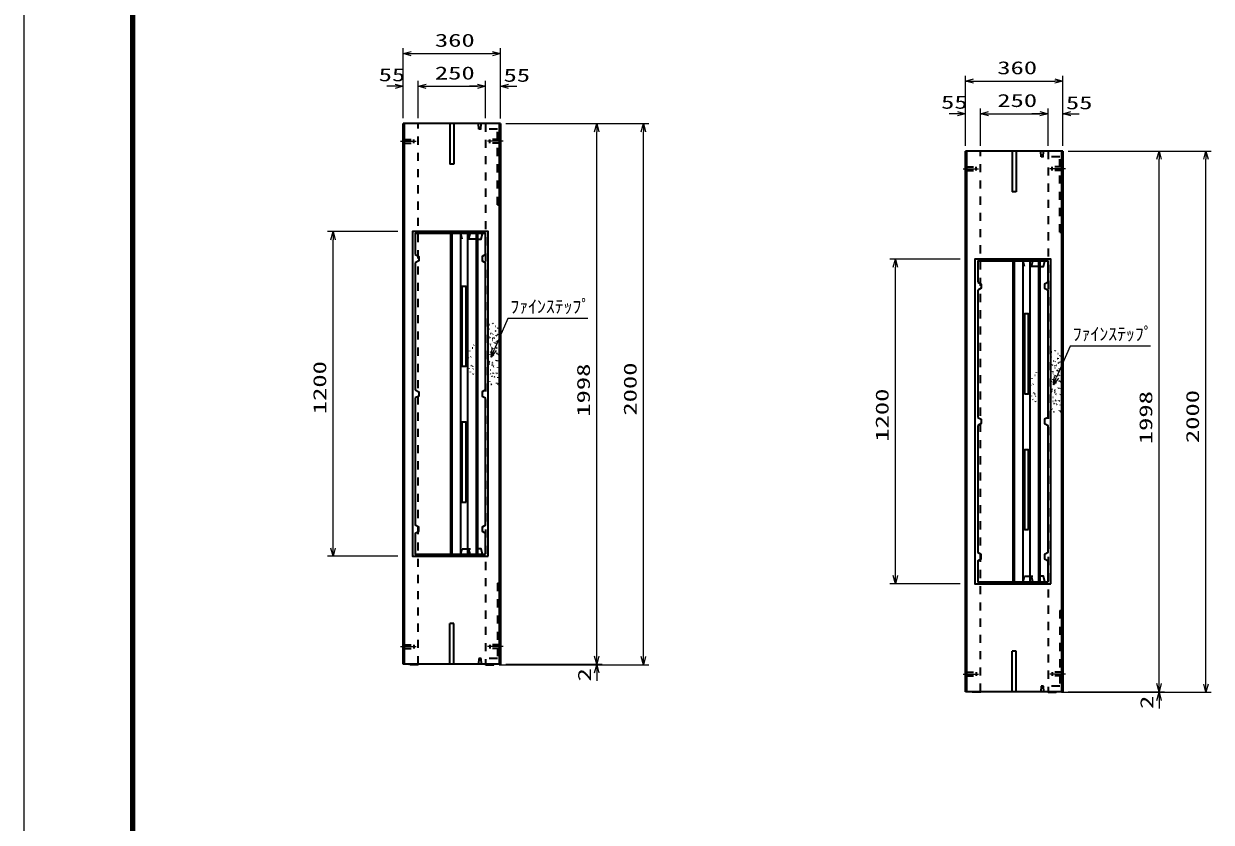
# Model space of a CAD drawing. Units: millimetres on the paper. Extents: x 0 to 841, y 0 to 594.
# Drawn here: x 0 to 219.5, y 268.6 to 416.2 of the extents above; entities that cross this region are included whole.
import ezdxf
from ezdxf.enums import TextEntityAlignment as Align

# ---------------------------------------------------------------- set-up
doc = ezdxf.new("R2010")
doc.units = ezdxf.units.MM
doc.linetypes.add('USER2', pattern=[18.5, 12, -1.5, 3.5, -1.5])
doc.linetypes.add('USER3', pattern=[3, 1.5, -1.5])
for name, color, linetype, lineweight in [('D-BMK（構造物基準線）', 2, 'USER2', 18), ('D-STR-DIM（寸法）', 7, 'Continuous', 13), ('D-STR-HTXT（旗上げ）', 7, 'Continuous', 13), ('D-STR（構造物）', 1, 'Continuous', 35), ('D-TTL-LINE（区切線）', 7, 'Continuous', 18), ('D-TTL（外枠）', 2, 'Continuous', 140)]:
    doc.layers.add(name, color=color, linetype=linetype, lineweight=lineweight)
doc.styles.add('ＭＳ ゴシック', font='')
doc.styles.get('ＭＳ ゴシック').set_extended_font_data('MS Gothic')

# ---------------------------------------------------------------- blocks, each defined once
blk = doc.blocks.new('_Open30')
at = {"color": 7, "linetype": 'Continuous', "lineweight": 13}
for p, q in [((-1, 0.2679), (0, 0)), ((0, 0), (-1, -0.2679)), ((0, 0), (-1, 0))]:
    blk.add_line(p, q, dxfattribs=at)

msp = doc.modelspace()

# ---------------------------------------------------------------- linework, layer by layer
at = {"layer": 'D-BMK（構造物基準線）'}
for p, q in [((69.673, 394.463), (72.523, 394.463)), ((88.598, 394.463), (85.748, 394.463)), ((173.636, 389.382), (176.486, 389.382)), ((192.561, 389.382), (189.711, 389.382)), ((69.673, 301.063), (72.523, 301.063)), ((88.598, 301.063), (85.748, 301.063)), ((173.636, 295.982), (176.486, 295.982)), ((192.561, 295.982), (189.711, 295.982))]:
    msp.add_line(p, q, dxfattribs=at)
at = {"layer": 'D-STR-DIM（寸法）'}
for p, q in [((70.135, 405.609), (70.135, 411.66)), ((71.635, 410.66), (86.635, 410.66)), ((88.135, 405.64), (88.135, 411.66)), ((174.098, 400.529), (174.098, 406.579)), ((192.098, 400.559), (192.098, 406.579)), ((68.635, 404.609), (67.135, 404.609)), ((70.135, 398.713), (70.135, 405.609)), ((72.885, 398.764), (72.885, 405.609)), ((72.885, 398.713), (72.885, 405.609)), ((74.385, 404.609), (75.885, 404.609)), ((74.385, 404.609), (83.885, 404.609)), ((83.885, 404.609), (82.385, 404.609)), ((85.385, 398.713), (85.385, 405.609)), ((85.385, 398.749), (85.385, 405.609)), ((88.135, 398.682), (88.135, 405.609)), ((89.635, 404.609), (91.135, 404.609)), ((175.598, 405.579), (190.598, 405.579)), ((174.098, 393.632), (174.098, 400.529)), ((176.848, 393.684), (176.848, 400.529)), ((176.848, 393.632), (176.848, 400.529)), ((189.348, 393.632), (189.348, 400.529)), ((189.348, 393.669), (189.348, 400.529)), ((192.098, 393.602), (192.098, 400.529)), ((89.135, 397.713), (106.924, 397.713)), ((105.487, 397.713), (115.564, 397.713)), ((172.598, 399.529), (171.098, 399.529)), ((178.348, 399.529), (179.848, 399.529)), ((178.348, 399.529), (187.848, 399.529)), ((187.848, 399.529), (186.348, 399.529)), ((193.598, 399.529), (195.098, 399.529)), ((105.924, 299.313), (105.924, 396.213)), ((114.564, 299.213), (114.564, 396.213)), ((193.098, 392.632), (210.887, 392.632)), ((209.45, 392.632), (219.527, 392.632)), ((209.887, 294.232), (209.887, 391.132)), ((218.527, 294.132), (218.527, 391.132)), ((69.135, 377.763), (56.171, 377.763)), ((57.171, 319.263), (57.171, 376.263)), ((173.098, 372.682), (160.135, 372.682)), ((161.135, 314.182), (161.135, 371.182)), ((69.135, 317.763), (56.171, 317.763)), ((173.098, 312.682), (160.135, 312.682)), ((105.924, 299.313), (105.924, 300.813)), ((87.885, 297.713), (106.924, 297.713)), ((89.135, 297.813), (106.924, 297.813)), ((89.135, 297.813), (106.924, 297.813)), ((104.487, 297.713), (115.564, 297.713)), ((105.924, 296.213), (105.924, 294.713)), ((209.887, 294.232), (209.887, 295.732)), ((191.848, 292.632), (210.887, 292.632)), ((193.098, 292.732), (210.887, 292.732)), ((193.098, 292.732), (210.887, 292.732)), ((208.45, 292.632), (219.527, 292.632)), ((209.887, 291.132), (209.887, 289.632))]:
    msp.add_line(p, q, dxfattribs=at)
at = {"layer": 'D-STR-HTXT（旗上げ）'}
for points in [[(104.308, 361.671), (89.478, 361.671), (86.979, 355.921)], [(208.271, 356.591), (193.441, 356.591), (190.942, 350.84)]]:
    msp.add_lwpolyline(points, dxfattribs=at)
at = {"layer": 'D-STR（構造物）'}
for p, q in [((70.135, 297.813), (70.135, 397.713)), ((88.135, 397.713), (70.135, 397.713)), ((70.385, 297.813), (70.385, 397.713)), ((78.76, 397.713), (78.76, 390.213)), ((79.51, 397.713), (79.51, 390.213)), ((87.885, 397.713), (87.885, 297.813)), ((88.135, 397.713), (88.135, 297.813)), ((174.098, 292.732), (174.098, 392.632)), ((192.098, 392.632), (174.098, 392.632)), ((174.348, 292.732), (174.348, 392.632)), ((182.723, 392.632), (182.723, 385.132)), ((183.473, 392.632), (183.473, 385.132)), ((191.848, 392.632), (191.848, 292.732)), ((192.098, 392.632), (192.098, 292.732)), ((79.51, 390.213), (78.76, 390.213)), ((183.473, 385.132), (182.723, 385.132)), ((78.891, 377.388), (78.891, 318.138)), ((79.141, 377.388), (79.141, 318.138)), ((80.76, 377.388), (80.76, 318.138)), ((82.01, 377.388), (82.01, 318.138)), ((83.629, 377.388), (83.629, 318.138)), ((83.879, 377.388), (83.879, 318.138)), ((72.385, 372.015), (72.385, 348.513)), ((85.385, 348.513), (85.385, 372.015)), ((182.854, 372.307), (182.854, 313.057)), ((183.104, 372.307), (183.104, 313.057)), ((184.723, 372.307), (184.723, 313.057)), ((185.973, 372.307), (185.973, 313.057)), ((187.593, 372.307), (187.593, 313.057)), ((187.843, 372.307), (187.843, 313.057)), ((176.348, 366.935), (176.348, 343.432)), ((189.348, 343.432), (189.348, 366.935)), ((86.017, 360.615), (86.09, 360.596)), ((86.643, 360.791), (86.7, 360.839)), ((86.7, 360.839), (86.748, 360.781)), ((87.218, 360.284), (87.293, 360.284)), ((85.903, 359.761), (85.956, 359.708)), ((85.956, 359.708), (86.009, 359.761)), ((86.167, 358.215), (86.105, 358.172)), ((86.167, 358.215), (86.21, 358.154)), ((86.383, 358.888), (86.309, 358.901)), ((86.6, 358.039), (86.662, 358.082)), ((86.662, 358.082), (86.705, 358.02)), ((86.722, 358.817), (86.748, 358.887)), ((86.931, 358.141), (86.999, 358.173)), ((87.202, 359.352), (87.129, 359.333)), ((87.182, 359.424), (87.202, 359.352)), ((87.319, 358.515), (87.332, 358.589)), ((87.332, 358.589), (87.406, 358.576)), ((87.514, 358.715), (87.575, 358.758)), ((87.566, 359.9), (87.619, 359.953)), ((87.575, 358.758), (87.618, 358.696)), ((87.619, 359.953), (87.672, 359.9)), ((82.443, 355.665), (82.45, 355.74)), ((82.922, 356.28), (82.997, 356.287)), ((83.231, 356.787), (83.251, 356.86)), ((83.704, 357.37), (83.651, 357.423)), ((83.679, 356.663), (83.744, 356.7)), ((83.704, 357.37), (83.757, 357.423)), ((86.277, 356.802), (86.352, 356.802)), ((86.296, 356.972), (86.283, 357.046)), ((86.521, 356.28), (86.449, 356.261)), ((86.709, 357.611), (86.634, 357.618)), ((86.683, 356.243), (86.745, 356.2)), ((86.745, 356.2), (86.702, 356.139)), ((87.053, 357.195), (87.004, 357.252)), ((87.164, 357.137), (87.102, 357.094)), ((87.207, 357.076), (87.164, 357.137)), ((87.365, 356.288), (87.438, 356.301)), ((87.455, 357.085), (87.381, 357.098)), ((87.438, 356.301), (87.451, 356.227)), ((87.442, 357.011), (87.455, 357.085)), ((87.446, 357.463), (87.484, 357.528)), ((87.484, 357.528), (87.549, 357.491)), ((190.606, 355.71), (190.664, 355.758)), ((190.664, 355.758), (190.712, 355.701)), ((82.293, 354.327), (82.24, 354.38)), ((82.662, 354.629), (82.693, 354.697)), ((83.698, 355.573), (83.729, 355.505)), ((86.127, 355.083), (86.089, 355.018)), ((86.117, 353.674), (86.175, 353.722)), ((86.175, 353.722), (86.126, 353.78)), ((86.29, 355.464), (86.363, 355.484)), ((86.363, 355.484), (86.344, 355.556)), ((86.55, 354.727), (86.537, 354.653)), ((86.684, 353.489), (86.611, 353.508)), ((86.664, 353.417), (86.684, 353.489)), ((86.804, 354.917), (86.743, 354.874)), ((86.804, 354.917), (86.847, 354.856)), ((87.245, 353.93), (87.306, 353.973)), ((87.306, 353.973), (87.349, 353.911)), ((87.494, 355.233), (87.421, 355.219)), ((87.507, 355.159), (87.494, 355.233)), ((87.598, 353.92), (87.585, 353.846)), ((87.736, 355.062), (87.675, 355.105)), ((87.693, 355), (87.736, 355.062)), ((189.866, 354.68), (189.92, 354.627)), ((189.92, 354.627), (189.973, 354.68)), ((189.981, 355.535), (190.053, 355.515)), ((190.347, 353.808), (190.273, 353.821)), ((190.686, 353.736), (190.711, 353.807)), ((191.165, 354.271), (191.093, 354.252)), ((191.146, 354.344), (191.165, 354.271)), ((191.182, 355.204), (191.257, 355.204)), ((191.282, 353.434), (191.295, 353.508)), ((191.295, 353.508), (191.369, 353.495)), ((191.477, 353.634), (191.539, 353.677)), ((191.529, 354.819), (191.582, 354.872)), ((191.539, 353.677), (191.582, 353.616)), ((191.582, 354.872), (191.635, 354.819)), ((82.3, 352.501), (82.275, 352.431)), ((82.519, 351.855), (82.551, 351.787)), ((82.754, 352.966), (82.735, 353.038)), ((82.938, 352.878), (82.873, 352.84)), ((82.938, 352.878), (82.976, 352.813)), ((83.042, 351.43), (83.1, 351.479)), ((83.062, 352.409), (83.115, 352.462)), ((83.1, 351.479), (83.148, 351.421)), ((83.679, 351.917), (83.698, 351.99)), ((86.13, 353.26), (86.055, 353.266)), ((86.338, 351.434), (86.27, 351.466)), ((86.278, 352.213), (86.353, 352.213)), ((86.664, 353.116), (86.591, 353.096)), ((86.683, 353.043), (86.664, 353.116)), ((86.79, 351.605), (86.718, 351.624)), ((86.79, 351.605), (86.771, 351.533)), ((86.85, 352.758), (86.907, 352.806)), ((86.907, 352.806), (86.859, 352.864)), ((87.374, 351.603), (87.381, 351.678)), ((87.571, 351.45), (87.522, 351.507)), ((87.603, 352.724), (87.597, 352.649)), ((187.195, 351.706), (187.214, 351.779)), ((187.667, 352.289), (187.614, 352.342)), ((187.642, 351.582), (187.707, 351.62)), ((187.667, 352.289), (187.72, 352.342)), ((190.13, 353.135), (190.068, 353.092)), ((190.13, 353.135), (190.173, 353.073)), ((190.241, 351.721), (190.316, 351.721)), ((190.26, 351.892), (190.247, 351.966)), ((190.564, 352.958), (190.625, 353.001)), ((190.672, 352.531), (190.598, 352.537)), ((190.625, 353.001), (190.668, 352.94)), ((190.894, 353.061), (190.962, 353.092)), ((191.016, 352.114), (190.968, 352.172)), ((191.127, 352.057), (191.066, 352.014)), ((191.17, 351.995), (191.127, 352.057)), ((191.419, 352.004), (191.345, 352.017)), ((191.406, 351.93), (191.419, 352.004)), ((191.41, 352.382), (191.447, 352.447)), ((191.447, 352.447), (191.512, 352.41)), ((86.074, 350.056), (86.127, 350.003)), ((86.376, 349.582), (86.444, 349.55)), ((86.444, 349.55), (86.412, 349.482)), ((86.445, 351.077), (86.52, 351.07)), ((86.52, 351.07), (86.513, 350.995)), ((87.013, 350.922), (86.956, 350.874)), ((86.965, 350.979), (87.013, 350.922)), ((87.48, 349.719), (87.487, 349.793)), ((87.619, 349.518), (87.677, 349.566)), ((87.677, 349.566), (87.628, 349.623)), ((87.703, 350.765), (87.709, 350.84)), ((186.256, 349.247), (186.203, 349.3)), ((186.407, 350.585), (186.413, 350.659)), ((186.625, 349.548), (186.657, 349.616)), ((186.885, 351.199), (186.96, 351.206)), ((187.661, 350.492), (187.693, 350.424)), ((190.09, 350.003), (190.053, 349.938)), ((190.254, 350.384), (190.326, 350.403)), ((190.326, 350.403), (190.307, 350.476)), ((190.484, 351.2), (190.412, 351.18)), ((190.513, 349.647), (190.5, 349.573)), ((190.647, 351.162), (190.708, 351.119)), ((190.708, 351.119), (190.665, 351.058)), ((190.768, 349.836), (190.706, 349.793)), ((190.768, 349.836), (190.811, 349.775)), ((191.328, 351.207), (191.402, 351.22)), ((191.458, 350.152), (191.384, 350.139)), ((191.402, 351.22), (191.415, 351.146)), ((191.471, 350.078), (191.458, 350.152)), ((191.7, 349.981), (191.638, 350.024)), ((191.657, 349.92), (191.7, 349.981)), ((72.385, 347.013), (72.385, 323.51)), ((85.385, 323.51), (85.385, 347.013)), ((186.264, 347.421), (186.238, 347.35)), ((186.718, 347.885), (186.698, 347.958)), ((186.902, 347.797), (186.837, 347.76)), ((186.902, 347.797), (186.939, 347.732)), ((187.026, 347.328), (187.079, 347.381)), ((187.642, 346.836), (187.661, 346.909)), ((190.093, 348.179), (190.019, 348.185)), ((190.081, 348.593), (190.138, 348.642)), ((190.138, 348.642), (190.09, 348.699)), ((190.241, 347.132), (190.316, 347.132)), ((190.627, 348.035), (190.555, 348.016)), ((190.647, 348.408), (190.575, 348.428)), ((190.646, 347.962), (190.627, 348.035)), ((190.628, 348.336), (190.647, 348.408)), ((190.813, 347.677), (190.871, 347.725)), ((190.871, 347.725), (190.822, 347.783)), ((191.208, 348.849), (191.27, 348.892)), ((191.27, 348.892), (191.313, 348.831)), ((191.561, 348.84), (191.548, 348.766)), ((191.567, 347.643), (191.56, 347.568)), ((186.483, 346.774), (186.514, 346.706)), ((187.006, 346.35), (187.063, 346.398)), ((187.063, 346.398), (187.111, 346.341)), ((190.038, 344.976), (190.091, 344.923)), ((190.301, 346.353), (190.233, 346.385)), ((190.408, 345.996), (190.483, 345.989)), ((190.483, 345.989), (190.477, 345.915)), ((190.753, 346.524), (190.681, 346.544)), ((190.753, 346.524), (190.734, 346.452)), ((190.977, 345.841), (190.919, 345.793)), ((190.929, 345.899), (190.977, 345.841)), ((191.338, 346.522), (191.344, 346.597)), ((191.444, 344.638), (191.45, 344.713)), ((191.534, 346.369), (191.486, 346.427)), ((191.666, 345.684), (191.673, 345.759)), ((190.339, 344.501), (190.407, 344.469)), ((190.407, 344.469), (190.375, 344.401)), ((191.583, 344.437), (191.64, 344.485)), ((191.64, 344.485), (191.592, 344.543)), ((176.348, 341.932), (176.348, 318.429)), ((189.348, 318.429), (189.348, 341.932)), ((85.385, 318.138), (85.385, 322.01)), ((84.788, 318.138), (85.385, 318.138)), ((189.348, 313.057), (189.348, 316.929)), ((188.752, 313.057), (189.348, 313.057)), ((78.76, 297.813), (78.76, 305.313)), ((79.51, 305.313), (78.76, 305.313)), ((79.51, 297.813), (79.51, 305.313)), ((182.723, 292.732), (182.723, 300.232)), ((183.473, 300.232), (182.723, 300.232)), ((183.473, 292.732), (183.473, 300.232)), ((88.135, 297.813), (70.135, 297.813)), ((71.386, 297.713), (71.285, 297.813)), ((72.885, 297.713), (71.386, 297.713)), ((72.885, 297.713), (72.985, 297.813)), ((85.385, 297.713), (85.285, 297.813)), ((85.385, 297.713), (86.885, 297.713)), ((86.885, 297.713), (86.985, 297.813)), ((192.098, 292.732), (174.098, 292.732)), ((175.349, 292.632), (175.248, 292.732)), ((176.848, 292.632), (175.349, 292.632)), ((176.848, 292.632), (176.948, 292.732)), ((189.348, 292.632), (189.248, 292.732)), ((189.348, 292.632), (190.848, 292.632)), ((190.848, 292.632), (190.948, 292.732))]:
    msp.add_line(p, q, dxfattribs=at)
at = {"layer": 'D-STR（構造物）', "linetype": 'USER3'}
for p, q in [((72.885, 297.813), (72.885, 397.713)), ((84.487, 396.663), (84.561, 397.713)), ((85.385, 397.713), (85.385, 297.813)), ((87.56, 382.713), (87.56, 396.663)), ((70.135, 394.813), (72.136, 394.813)), ((70.135, 394.113), (72.136, 394.113)), ((72.136, 394.113), (72.136, 394.813)), ((88.135, 394.813), (86.135, 394.813)), ((86.135, 394.113), (86.135, 394.813)), ((88.135, 394.113), (86.135, 394.113)), ((176.848, 292.732), (176.848, 392.632)), ((188.45, 391.582), (188.524, 392.632)), ((189.348, 392.632), (189.348, 292.732)), ((191.523, 377.632), (191.523, 391.582)), ((174.098, 389.732), (176.099, 389.732)), ((174.098, 389.032), (176.099, 389.032)), ((176.099, 389.032), (176.099, 389.732)), ((192.098, 389.732), (190.098, 389.732)), ((190.098, 389.032), (190.098, 389.732)), ((192.098, 389.032), (190.098, 389.032)), ((87.56, 382.713), (88.135, 382.713)), ((191.523, 377.632), (192.098, 377.632)), ((82.306, 376.388), (82.555, 377.388)), ((186.269, 371.307), (186.518, 372.307)), ((82.555, 318.138), (82.306, 319.138)), ((186.518, 313.057), (186.269, 314.057)), ((87.56, 312.813), (87.56, 298.863)), ((87.56, 312.813), (88.135, 312.813)), ((191.523, 307.732), (191.523, 293.782)), ((191.523, 307.732), (192.098, 307.732)), ((70.135, 301.413), (72.136, 301.413)), ((72.136, 301.413), (72.136, 300.713)), ((86.135, 301.413), (86.135, 300.713)), ((88.135, 301.413), (86.135, 301.413)), ((70.135, 300.713), (72.136, 300.713)), ((84.487, 298.863), (84.561, 297.813)), ((88.135, 300.713), (86.135, 300.713)), ((174.098, 296.332), (176.099, 296.332)), ((174.098, 295.632), (176.099, 295.632)), ((176.099, 296.332), (176.099, 295.632)), ((190.098, 296.332), (190.098, 295.632)), ((192.098, 296.332), (190.098, 296.332)), ((192.098, 295.632), (190.098, 295.632)), ((188.45, 293.782), (188.524, 292.732))]:
    msp.add_line(p, q, dxfattribs=at)
for points in [[(87.56, 396.663), (84.121, 396.663), (84.041, 397.713)], [(191.523, 391.582), (188.084, 391.582), (188.004, 392.632)], [(83.8, 376.388), (81.068, 376.388), (80.8, 377.389)], [(187.763, 371.307), (185.032, 371.307), (184.764, 372.308)], [(80.8, 318.137), (81.068, 319.138), (83.8, 319.138)], [(184.764, 313.056), (185.032, 314.057), (187.763, 314.057)], [(87.56, 298.863), (84.121, 298.863), (84.041, 297.813)], [(191.523, 293.782), (188.084, 293.782), (188.004, 292.732)]]:
    msp.add_lwpolyline(points, dxfattribs=at)
at = {"layer": 'D-STR（構造物）'}
for points in [[(85.885, 317.763), (85.885, 377.763), (71.885, 377.763), (71.885, 317.763)], [(83.758, 377.388), (83.8, 376.388), (84.537, 376.388), (84.788, 377.388)], [(189.848, 312.682), (189.848, 372.682), (175.848, 372.682), (175.848, 312.682)], [(187.722, 372.307), (187.763, 371.307), (188.5, 371.307), (188.752, 372.307)], [(81.01, 352.888), (81.76, 352.888), (81.76, 367.638), (81.01, 367.638)], [(184.973, 347.807), (185.723, 347.807), (185.723, 362.557), (184.973, 362.557)], [(81.76, 327.788), (81.76, 342.538), (81.01, 342.538), (81.01, 327.788)], [(185.723, 322.707), (185.723, 337.457), (184.973, 337.457), (184.973, 322.707)], [(83.8, 319.138), (83.758, 318.138), (84.788, 318.138), (84.537, 319.138)], [(187.763, 314.057), (187.722, 313.057), (188.752, 313.057), (188.5, 314.057)]]:
    msp.add_lwpolyline(points, close=True, dxfattribs=at)
for points in [[(83.758, 377.388), (72.385, 377.388), (72.385, 373.515)], [(85.385, 373.515), (85.385, 377.388), (84.788, 377.388)], [(72.385, 373.515), (73.014, 373.152), (73.014, 372.378), (72.385, 372.015)], [(85.385, 373.515), (84.756, 373.152), (84.756, 372.378), (85.385, 372.015)], [(187.722, 372.307), (176.348, 372.307), (176.348, 368.435)], [(189.348, 368.435), (189.348, 372.307), (188.752, 372.307)], [(176.348, 368.435), (176.977, 368.071), (176.977, 367.298), (176.348, 366.935)], [(189.348, 368.435), (188.719, 368.071), (188.719, 367.298), (189.348, 366.935)], [(72.385, 348.513), (73.014, 348.149), (73.014, 347.376)], [(72.385, 348.513), (73.014, 348.149), (73.014, 347.376), (72.385, 347.013)], [(85.385, 348.513), (84.756, 348.149), (84.756, 347.376), (85.385, 347.013)], [(176.348, 343.432), (176.977, 343.069), (176.977, 342.295)], [(176.348, 343.432), (176.977, 343.069), (176.977, 342.295), (176.348, 341.932)], [(189.348, 343.432), (188.719, 343.069), (188.719, 342.295), (189.348, 341.932)], [(72.385, 322.01), (73.014, 322.373), (73.014, 323.147), (72.385, 323.51)], [(85.385, 323.51), (84.756, 323.147), (84.756, 322.373), (85.385, 322.01)], [(72.385, 322.01), (72.385, 318.138), (83.758, 318.138)], [(176.348, 316.929), (176.977, 317.292), (176.977, 318.066), (176.348, 318.429)], [(189.348, 318.429), (188.719, 318.066), (188.719, 317.292), (189.348, 316.929)], [(176.348, 316.929), (176.348, 313.057), (187.722, 313.057)]]:
    msp.add_lwpolyline(points, dxfattribs=at)
at = {"layer": 'D-TTL-LINE（区切線）'}
msp.add_line((0, 594), (0, 0), dxfattribs=at)
at = {"layer": 'D-TTL（外枠）'}
msp.add_line((20.1, 573.9), (20.1, 20.1), dxfattribs=at)

# ---------------------------------------------------------------- block references
at = {"layer": 'D-STR-DIM（寸法）', "xscale": 1.5, "yscale": 1.5}
for p, rotation in [((70.135, 410.66), 180), ((72.885, 404.609), 180), ((72.885, 404.609), 180), ((88.135, 404.609), 180), ((174.098, 405.579), 180), ((176.848, 399.529), 180), ((176.848, 399.529), 180), ((192.098, 399.529), 180), ((105.924, 397.713), 90), ((114.564, 397.713), 90), ((209.887, 392.632), 90), ((218.527, 392.632), 90), ((57.171, 377.763), 90), ((161.135, 372.682), 90), ((57.171, 317.763), 270), ((161.135, 312.682), 270), ((105.924, 297.813), 270), ((105.924, 297.813), 270), ((114.564, 297.713), 270), ((105.924, 297.713), 90), ((209.887, 292.732), 270), ((209.887, 292.732), 270), ((209.887, 292.632), 90), ((218.527, 292.632), 270)]:
    msp.add_blockref('_Open30', p, dxfattribs=dict(at, rotation=rotation))
for p in [(88.135, 410.66), (70.135, 404.609), (85.385, 404.609), (85.385, 404.609), (192.098, 405.579), (174.098, 399.529), (189.348, 399.529), (189.348, 399.529)]:
    msp.add_blockref('_Open30', p, dxfattribs=at)
at = {"layer": 'D-STR-HTXT（旗上げ）', "xscale": 1.5, "yscale": 1.5, "rotation": 246.50838}
for p in [(86.381, 354.545), (190.344, 349.465)]:
    msp.add_blockref('_Open30', p, dxfattribs=at)

# ---------------------------------------------------------------- texts
at = {"layer": 'D-STR-DIM（寸法）', "style": 'ＭＳ ゴシック', "width": 1.5}
for s, p in [('360', (76.01, 411.197)), ('360', (179.973, 406.116)), ('55', (65.616, 404.828)), ('250', (76.01, 405.147)), ('55', (88.7, 404.733)), ('55', (169.579, 399.747)), ('250', (179.973, 400.066)), ('55', (192.663, 399.652))]:
    msp.add_text(s, height=2.405, dxfattribs=at).set_placement(p, align=Align.BOTTOM_LEFT)
for s, p in [('1200', (56.634, 344.013)), ('1998', (105.386, 343.554)), ('2000', (114.026, 343.754)), ('1200', (160.597, 338.932)), ('1998', (209.35, 338.474)), ('2000', (217.99, 338.674)), ('2', (105.562, 294.625)), ('2', (209.525, 289.544))]:
    msp.add_text(s, height=2.405, rotation=90, dxfattribs=at).set_placement(p, align=Align.BOTTOM_LEFT)
at = {"layer": 'D-STR-HTXT（旗上げ）', "style": 'ＭＳ ゴシック'}
for p in [(89.957, 361.997), (193.921, 356.916)]:
    msp.add_text('ﾌｧｲﾝｽﾃｯﾌﾟ', height=2.405, dxfattribs=at).set_placement(p, align=Align.BOTTOM_LEFT)

doc.saveas('drawing.dxf')
